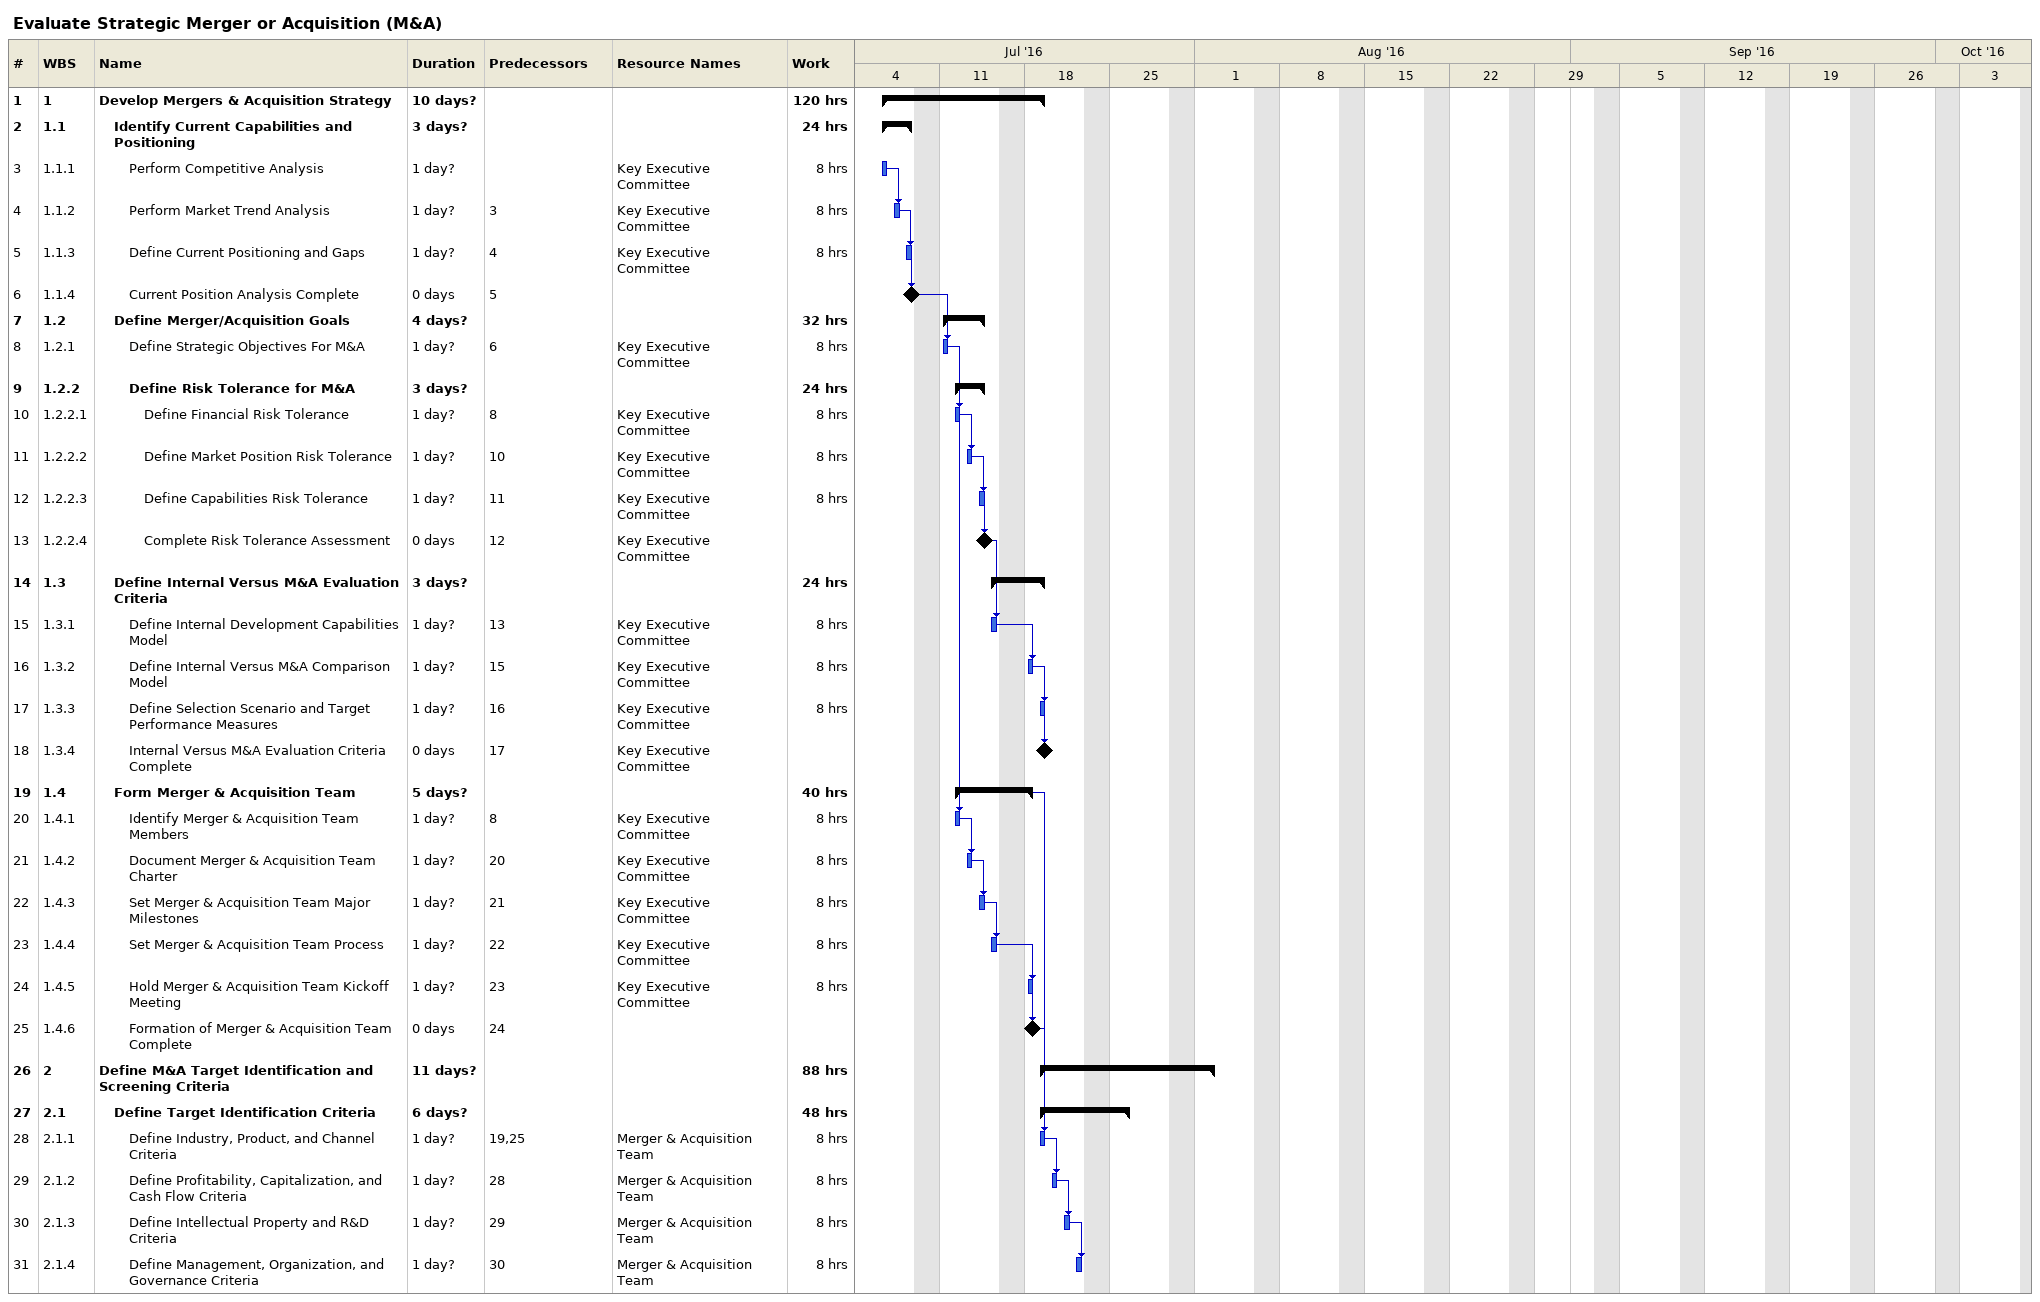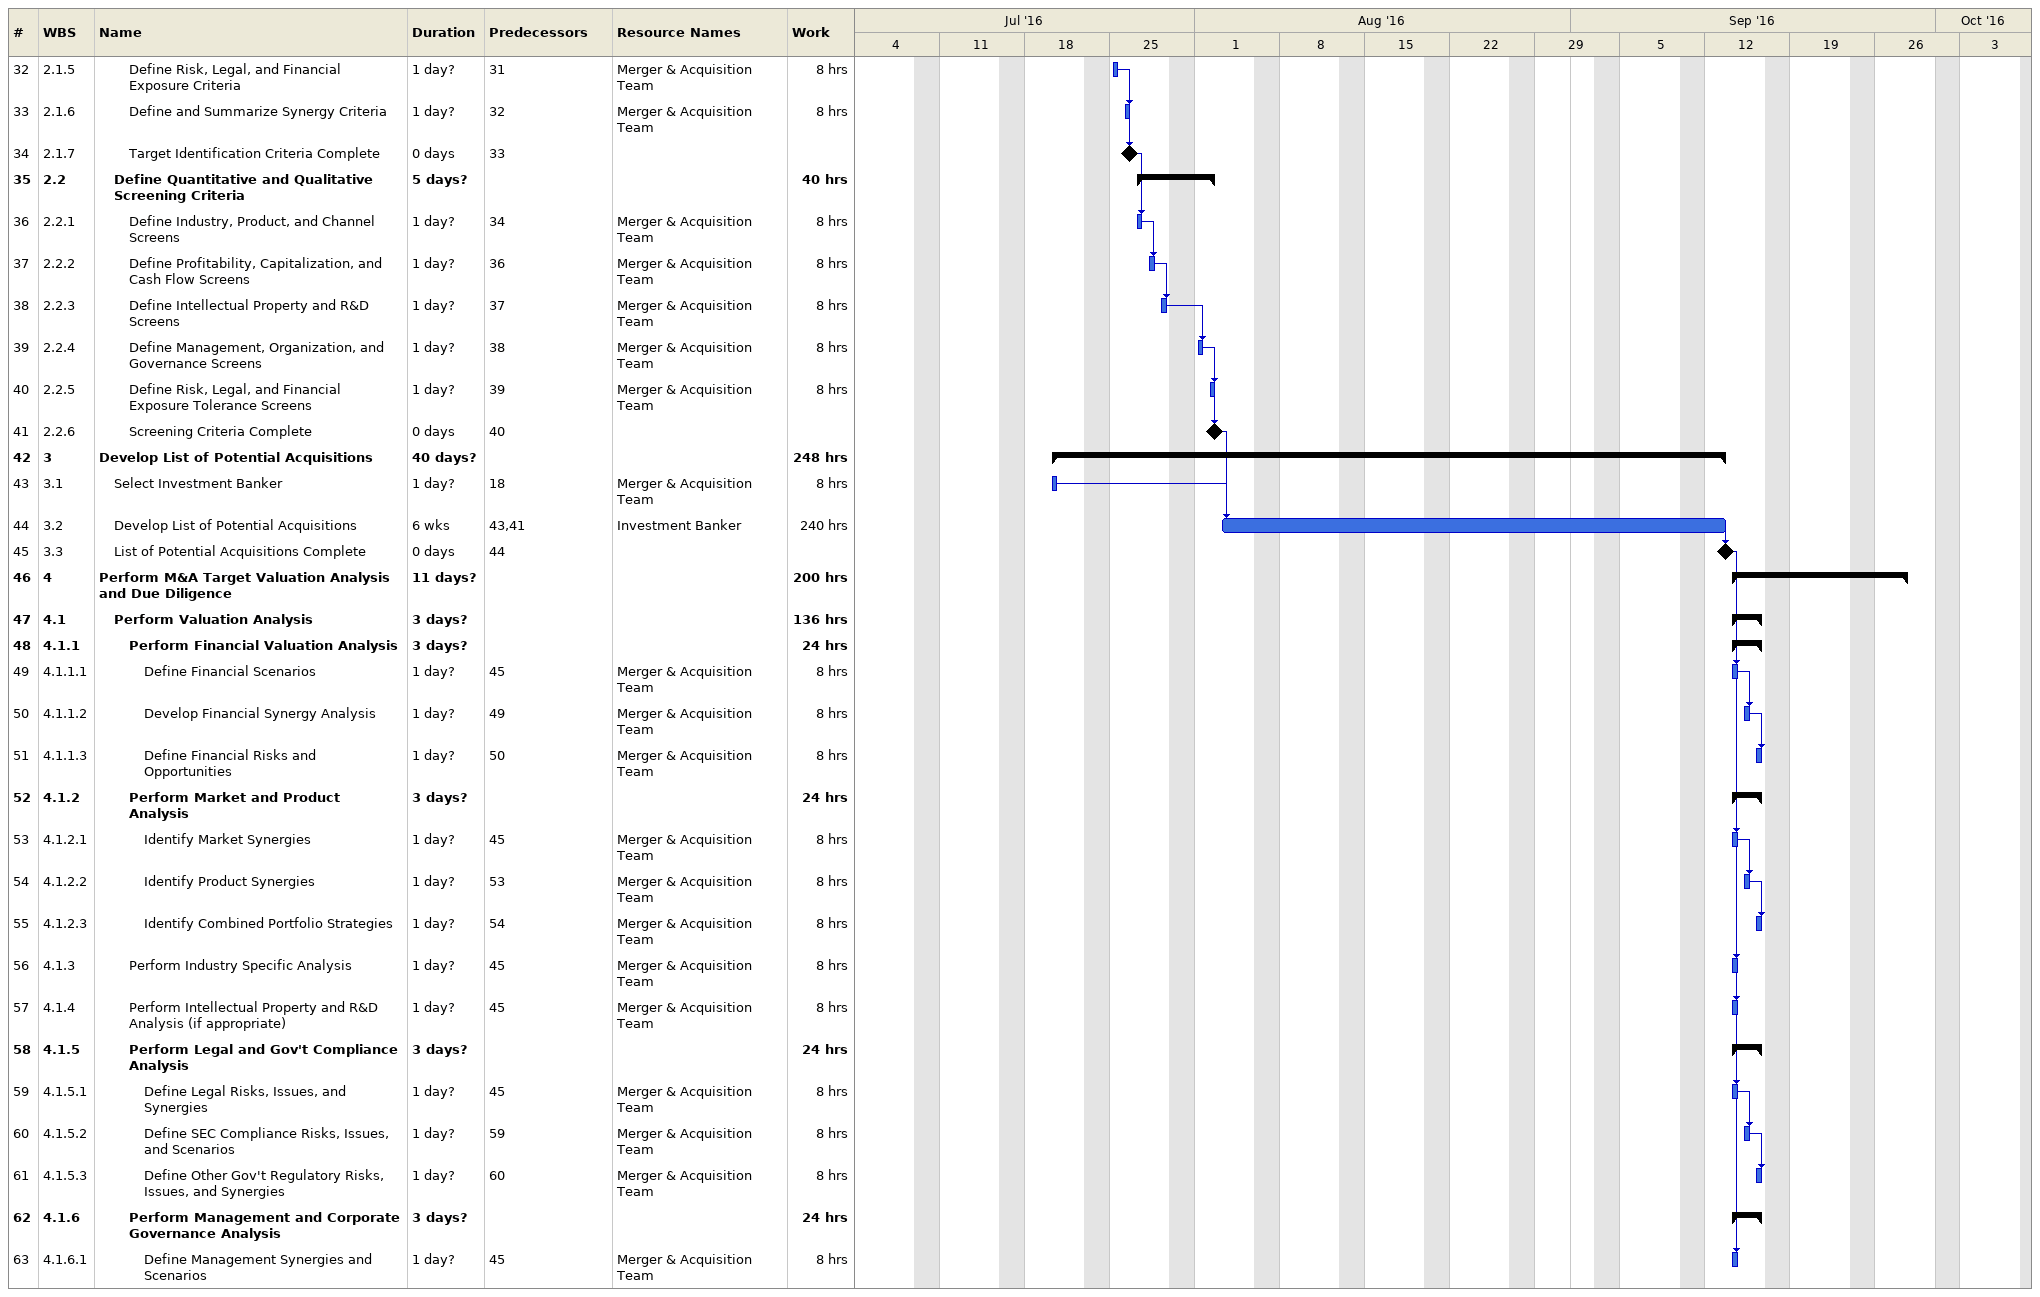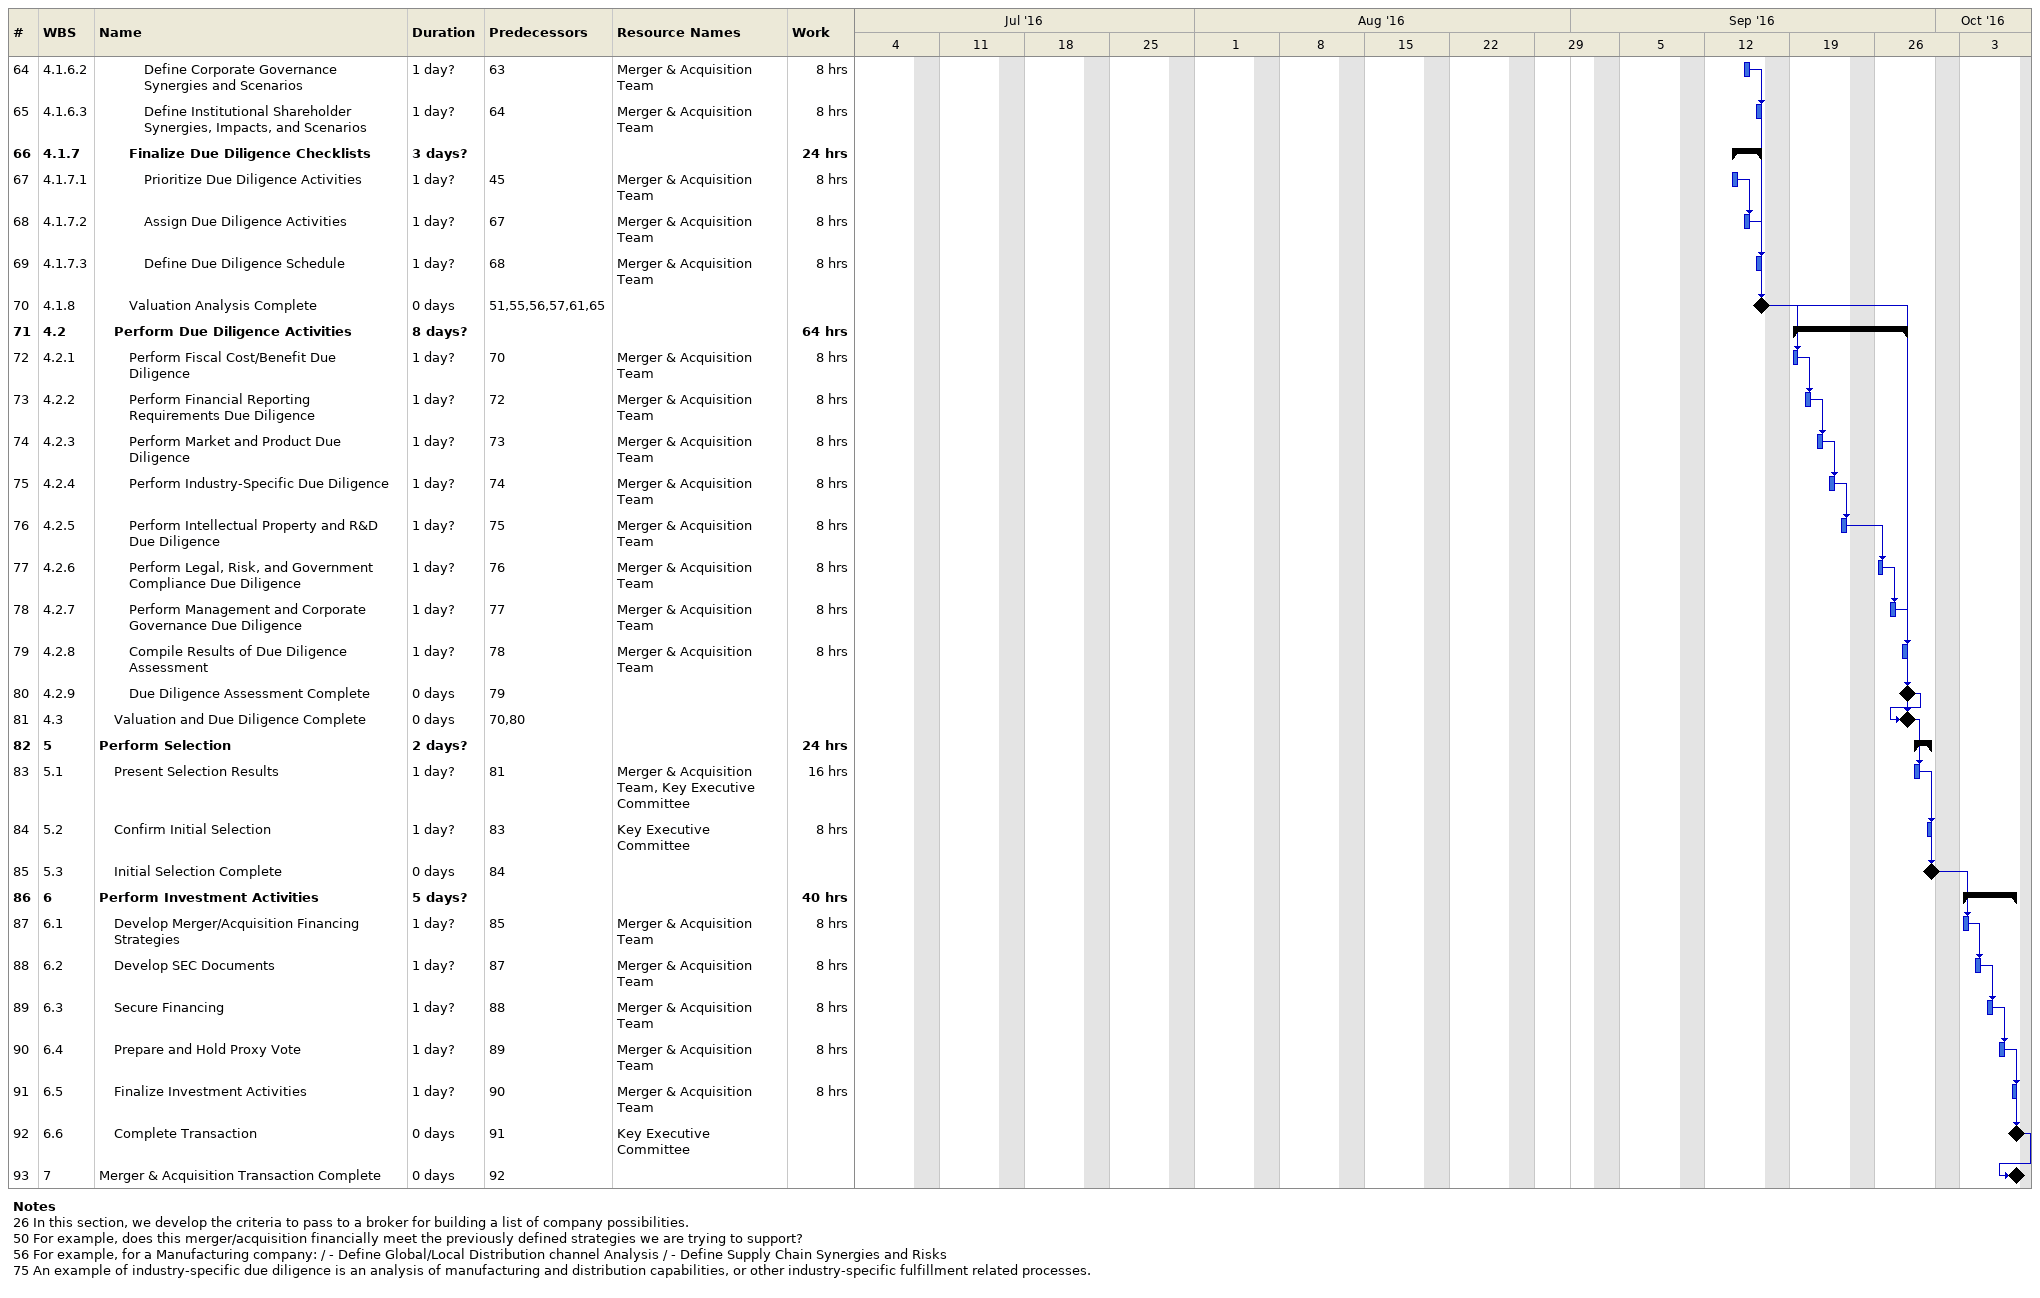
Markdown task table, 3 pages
Evaluate Strategic Merger or Acquisition (M&A)

| ID | WBS | Task | Duration | Start | Finish | Predecessors | Resources | Work (h) |
|---|---|---|---|---|---|---|---|---|
| 1 | 1 | **Develop Mergers & Acquisition Strategy** | 10d? | 2016-07-06 | 2016-07-19 |  |  | 120 |
| 2 | 1.1 | **Identify Current Capabilities and Positioning** | 3d? | 2016-07-06 | 2016-07-08 |  |  | 24 |
| 3 | 1.1.1 | Perform Competitive Analysis | 1d? | 2016-07-06 | 2016-07-06 |  | Key Executive Committee | 8 |
| 4 | 1.1.2 | Perform Market Trend Analysis | 1d? | 2016-07-07 | 2016-07-07 | 3 | Key Executive Committee | 8 |
| 5 | 1.1.3 | Define Current Positioning and Gaps | 1d? | 2016-07-08 | 2016-07-08 | 4 | Key Executive Committee | 8 |
| 6 | 1.1.4 | Current Position Analysis Complete | 0d | 2016-07-08 | 2016-07-08 | 5 |  |  |
| 7 | 1.2 | **Define Merger/Acquisition Goals** | 4d? | 2016-07-11 | 2016-07-14 |  |  | 32 |
| 8 | 1.2.1 | Define Strategic Objectives For M&A | 1d? | 2016-07-11 | 2016-07-11 | 6 | Key Executive Committee | 8 |
| 9 | 1.2.2 | **Define Risk Tolerance for M&A** | 3d? | 2016-07-12 | 2016-07-14 |  |  | 24 |
| 10 | 1.2.2.1 | Define Financial Risk Tolerance | 1d? | 2016-07-12 | 2016-07-12 | 8 | Key Executive Committee | 8 |
| 11 | 1.2.2.2 | Define Market Position Risk Tolerance | 1d? | 2016-07-13 | 2016-07-13 | 10 | Key Executive Committee | 8 |
| 12 | 1.2.2.3 | Define Capabilities Risk Tolerance | 1d? | 2016-07-14 | 2016-07-14 | 11 | Key Executive Committee | 8 |
| 13 | 1.2.2.4 | Complete Risk Tolerance Assessment | 0d | 2016-07-14 | 2016-07-14 | 12 | Key Executive Committee |  |
| 14 | 1.3 | **Define Internal Versus M&A Evaluation Criteria** | 3d? | 2016-07-15 | 2016-07-19 |  |  | 24 |
| 15 | 1.3.1 | Define Internal Development Capabilities Model | 1d? | 2016-07-15 | 2016-07-15 | 13 | Key Executive Committee | 8 |
| 16 | 1.3.2 | Define Internal Versus M&A Comparison Model | 1d? | 2016-07-18 | 2016-07-18 | 15 | Key Executive Committee | 8 |
| 17 | 1.3.3 | Define Selection Scenario and Target Performance Measures | 1d? | 2016-07-19 | 2016-07-19 | 16 | Key Executive Committee | 8 |
| 18 | 1.3.4 | Internal Versus M&A Evaluation Criteria Complete | 0d | 2016-07-19 | 2016-07-19 | 17 | Key Executive Committee |  |
| 19 | 1.4 | **Form Merger & Acquisition Team** | 5d? | 2016-07-12 | 2016-07-18 |  |  | 40 |
| 20 | 1.4.1 | Identify Merger & Acquisition Team Members | 1d? | 2016-07-12 | 2016-07-12 | 8 | Key Executive Committee | 8 |
| 21 | 1.4.2 | Document Merger & Acquisition Team Charter | 1d? | 2016-07-13 | 2016-07-13 | 20 | Key Executive Committee | 8 |
| 22 | 1.4.3 | Set Merger & Acquisition Team Major Milestones | 1d? | 2016-07-14 | 2016-07-14 | 21 | Key Executive Committee | 8 |
| 23 | 1.4.4 | Set Merger & Acquisition Team Process | 1d? | 2016-07-15 | 2016-07-15 | 22 | Key Executive Committee | 8 |
| 24 | 1.4.5 | Hold Merger & Acquisition Team Kickoff Meeting | 1d? | 2016-07-18 | 2016-07-18 | 23 | Key Executive Committee | 8 |
| 25 | 1.4.6 | Formation of Merger & Acquisition Team Complete | 0d | 2016-07-18 | 2016-07-18 | 24 |  |  |
| 26 | 2 | **Define M&A Target Identification and Screening Criteria** | 11d? | 2016-07-19 | 2016-08-02 |  |  | 88 |
| 27 | 2.1 | **Define Target Identification Criteria** | 6d? | 2016-07-19 | 2016-07-26 |  |  | 48 |
| 28 | 2.1.1 | Define Industry, Product, and Channel Criteria | 1d? | 2016-07-19 | 2016-07-19 | 19, 25 | Merger & Acquisition Team | 8 |
| 29 | 2.1.2 | Define Profitability, Capitalization, and Cash Flow Criteria | 1d? | 2016-07-20 | 2016-07-20 | 28 | Merger & Acquisition Team | 8 |
| 30 | 2.1.3 | Define Intellectual Property and R&D Criteria | 1d? | 2016-07-21 | 2016-07-21 | 29 | Merger & Acquisition Team | 8 |
| 31 | 2.1.4 | Define Management, Organization, and Governance Criteria | 1d? | 2016-07-22 | 2016-07-22 | 30 | Merger & Acquisition Team | 8 |
| 32 | 2.1.5 | Define Risk, Legal, and Financial Exposure Criteria | 1d? | 2016-07-25 | 2016-07-25 | 31 | Merger & Acquisition Team | 8 |
| 33 | 2.1.6 | Define and Summarize Synergy Criteria | 1d? | 2016-07-26 | 2016-07-26 | 32 | Merger & Acquisition Team | 8 |
| 34 | 2.1.7 | Target Identification Criteria Complete | 0d | 2016-07-26 | 2016-07-26 | 33 |  |  |
| 35 | 2.2 | **Define Quantitative and Qualitative Screening Criteria** | 5d? | 2016-07-27 | 2016-08-02 |  |  | 40 |
| 36 | 2.2.1 | Define Industry, Product, and Channel Screens | 1d? | 2016-07-27 | 2016-07-27 | 34 | Merger & Acquisition Team | 8 |
| 37 | 2.2.2 | Define Profitability, Capitalization, and Cash Flow Screens | 1d? | 2016-07-28 | 2016-07-28 | 36 | Merger & Acquisition Team | 8 |
| 38 | 2.2.3 | Define Intellectual Property and R&D Screens | 1d? | 2016-07-29 | 2016-07-29 | 37 | Merger & Acquisition Team | 8 |
| 39 | 2.2.4 | Define Management, Organization, and Governance Screens | 1d? | 2016-08-01 | 2016-08-01 | 38 | Merger & Acquisition Team | 8 |
| 40 | 2.2.5 | Define Risk, Legal, and Financial Exposure Tolerance Screens | 1d? | 2016-08-02 | 2016-08-02 | 39 | Merger & Acquisition Team | 8 |
| 41 | 2.2.6 | Screening Criteria Complete | 0d | 2016-08-02 | 2016-08-02 | 40 |  |  |
| 42 | 3 | **Develop List of Potential Acquisitions** | 40d? | 2016-07-20 | 2016-09-13 |  |  | 248 |
| 43 | 3.1 | Select Investment Banker | 1d? | 2016-07-20 | 2016-07-20 | 18 | Merger & Acquisition Team | 8 |
| 44 | 3.2 | Develop List of Potential Acquisitions | 6w | 2016-08-03 | 2016-09-13 | 43, 41 | Investment Banker | 240 |
| 45 | 3.3 | List of Potential Acquisitions Complete | 0d | 2016-09-13 | 2016-09-13 | 44 |  |  |
| 46 | 4 | **Perform M&A Target Valuation Analysis and Due Diligence** | 11d? | 2016-09-14 | 2016-09-28 |  |  | 200 |
| 47 | 4.1 | **Perform Valuation Analysis** | 3d? | 2016-09-14 | 2016-09-16 |  |  | 136 |
| 48 | 4.1.1 | **Perform Financial Valuation Analysis** | 3d? | 2016-09-14 | 2016-09-16 |  |  | 24 |
| 49 | 4.1.1.1 | Define Financial Scenarios | 1d? | 2016-09-14 | 2016-09-14 | 45 | Merger & Acquisition Team | 8 |
| 50 | 4.1.1.2 | Develop Financial Synergy Analysis | 1d? | 2016-09-15 | 2016-09-15 | 49 | Merger & Acquisition Team | 8 |
| 51 | 4.1.1.3 | Define Financial Risks and Opportunities | 1d? | 2016-09-16 | 2016-09-16 | 50 | Merger & Acquisition Team | 8 |
| 52 | 4.1.2 | **Perform Market and Product Analysis** | 3d? | 2016-09-14 | 2016-09-16 |  |  | 24 |
| 53 | 4.1.2.1 | Identify Market Synergies | 1d? | 2016-09-14 | 2016-09-14 | 45 | Merger & Acquisition Team | 8 |
| 54 | 4.1.2.2 | Identify Product Synergies | 1d? | 2016-09-15 | 2016-09-15 | 53 | Merger & Acquisition Team | 8 |
| 55 | 4.1.2.3 | Identify Combined Portfolio Strategies | 1d? | 2016-09-16 | 2016-09-16 | 54 | Merger & Acquisition Team | 8 |
| 56 | 4.1.3 | Perform Industry Specific Analysis | 1d? | 2016-09-14 | 2016-09-14 | 45 | Merger & Acquisition Team | 8 |
| 57 | 4.1.4 | Perform Intellectual Property and R&D Analysis (if appropriate) | 1d? | 2016-09-14 | 2016-09-14 | 45 | Merger & Acquisition Team | 8 |
| 58 | 4.1.5 | **Perform Legal and Gov't Compliance Analysis** | 3d? | 2016-09-14 | 2016-09-16 |  |  | 24 |
| 59 | 4.1.5.1 | Define Legal Risks, Issues, and Synergies | 1d? | 2016-09-14 | 2016-09-14 | 45 | Merger & Acquisition Team | 8 |
| 60 | 4.1.5.2 | Define SEC Compliance Risks, Issues, and Scenarios | 1d? | 2016-09-15 | 2016-09-15 | 59 | Merger & Acquisition Team | 8 |
| 61 | 4.1.5.3 | Define Other Gov't Regulatory Risks, Issues, and Synergies | 1d? | 2016-09-16 | 2016-09-16 | 60 | Merger & Acquisition Team | 8 |
| 62 | 4.1.6 | **Perform Management and Corporate Governance Analysis** | 3d? | 2016-09-14 | 2016-09-16 |  |  | 24 |
| 63 | 4.1.6.1 | Define Management Synergies and Scenarios | 1d? | 2016-09-14 | 2016-09-14 | 45 | Merger & Acquisition Team | 8 |
| 64 | 4.1.6.2 | Define Corporate Governance Synergies and Scenarios | 1d? | 2016-09-15 | 2016-09-15 | 63 | Merger & Acquisition Team | 8 |
| 65 | 4.1.6.3 | Define Institutional Shareholder Synergies, Impacts, and Scenarios | 1d? | 2016-09-16 | 2016-09-16 | 64 | Merger & Acquisition Team | 8 |
| 66 | 4.1.7 | **Finalize Due Diligence Checklists** | 3d? | 2016-09-14 | 2016-09-16 |  |  | 24 |
| 67 | 4.1.7.1 | Prioritize Due Diligence Activities | 1d? | 2016-09-14 | 2016-09-14 | 45 | Merger & Acquisition Team | 8 |
| 68 | 4.1.7.2 | Assign Due Diligence Activities | 1d? | 2016-09-15 | 2016-09-15 | 67 | Merger & Acquisition Team | 8 |
| 69 | 4.1.7.3 | Define Due Diligence Schedule | 1d? | 2016-09-16 | 2016-09-16 | 68 | Merger & Acquisition Team | 8 |
| 70 | 4.1.8 | Valuation Analysis Complete | 0d | 2016-09-16 | 2016-09-16 | 51, 55, 56, 57, 61, 65 |  |  |
| 71 | 4.2 | **Perform Due Diligence Activities** | 8d? | 2016-09-19 | 2016-09-28 |  |  | 64 |
| 72 | 4.2.1 | Perform Fiscal Cost/Benefit Due Diligence | 1d? | 2016-09-19 | 2016-09-19 | 70 | Merger & Acquisition Team | 8 |
| 73 | 4.2.2 | Perform Financial Reporting Requirements Due Diligence | 1d? | 2016-09-20 | 2016-09-20 | 72 | Merger & Acquisition Team | 8 |
| 74 | 4.2.3 | Perform Market and Product Due Diligence | 1d? | 2016-09-21 | 2016-09-21 | 73 | Merger & Acquisition Team | 8 |
| 75 | 4.2.4 | Perform Industry-Specific Due Diligence | 1d? | 2016-09-22 | 2016-09-22 | 74 | Merger & Acquisition Team | 8 |
| 76 | 4.2.5 | Perform Intellectual Property and R&D Due Diligence | 1d? | 2016-09-23 | 2016-09-23 | 75 | Merger & Acquisition Team | 8 |
| 77 | 4.2.6 | Perform Legal, Risk, and Government Compliance Due Diligence | 1d? | 2016-09-26 | 2016-09-26 | 76 | Merger & Acquisition Team | 8 |
| 78 | 4.2.7 | Perform Management and Corporate Governance Due Diligence | 1d? | 2016-09-27 | 2016-09-27 | 77 | Merger & Acquisition Team | 8 |
| 79 | 4.2.8 | Compile Results of Due Diligence Assessment | 1d? | 2016-09-28 | 2016-09-28 | 78 | Merger & Acquisition Team | 8 |
| 80 | 4.2.9 | Due Diligence Assessment Complete | 0d | 2016-09-28 | 2016-09-28 | 79 |  |  |
| 81 | 4.3 | Valuation and Due Diligence Complete | 0d | 2016-09-28 | 2016-09-28 | 70, 80 |  |  |
| 82 | 5 | **Perform Selection** | 2d? | 2016-09-29 | 2016-09-30 |  |  | 24 |
| 83 | 5.1 | Present Selection Results | 1d? | 2016-09-29 | 2016-09-29 | 81 | Merger & Acquisition Team, Key Executive Committee | 16 |
| 84 | 5.2 | Confirm Initial Selection | 1d? | 2016-09-30 | 2016-09-30 | 83 | Key Executive Committee | 8 |
| 85 | 5.3 | Initial Selection Complete | 0d | 2016-09-30 | 2016-09-30 | 84 |  |  |
| 86 | 6 | **Perform Investment Activities** | 5d? | 2016-10-03 | 2016-10-07 |  |  | 40 |
| 87 | 6.1 | Develop Merger/Acquisition Financing Strategies | 1d? | 2016-10-03 | 2016-10-03 | 85 | Merger & Acquisition Team | 8 |
| 88 | 6.2 | Develop SEC Documents | 1d? | 2016-10-04 | 2016-10-04 | 87 | Merger & Acquisition Team | 8 |
| 89 | 6.3 | Secure Financing | 1d? | 2016-10-05 | 2016-10-05 | 88 | Merger & Acquisition Team | 8 |
| 90 | 6.4 | Prepare and Hold Proxy Vote | 1d? | 2016-10-06 | 2016-10-06 | 89 | Merger & Acquisition Team | 8 |
| 91 | 6.5 | Finalize Investment Activities | 1d? | 2016-10-07 | 2016-10-07 | 90 | Merger & Acquisition Team | 8 |
| 92 | 6.6 | Complete Transaction | 0d | 2016-10-07 | 2016-10-07 | 91 | Key Executive Committee |  |
| 93 | 7 | Merger & Acquisition Transaction Complete | 0d | 2016-10-07 | 2016-10-07 | 92 |  |  |

Notes
- 26: In this section, we develop the criteria to pass to a broker for building a list of company possibilities.
- 50: For example, does this merger/acquisition financially meet the previously defined strategies we are trying to support?
- 56: For example, for a Manufacturing company: / - Define Global/Local Distribution channel Analysis / - Define Supply Chain Synergies and Risks
- 75: An example of industry-specific due diligence is an analysis of manufacturing and distribution capabilities, or other industry-specific fulfillment related processes.
